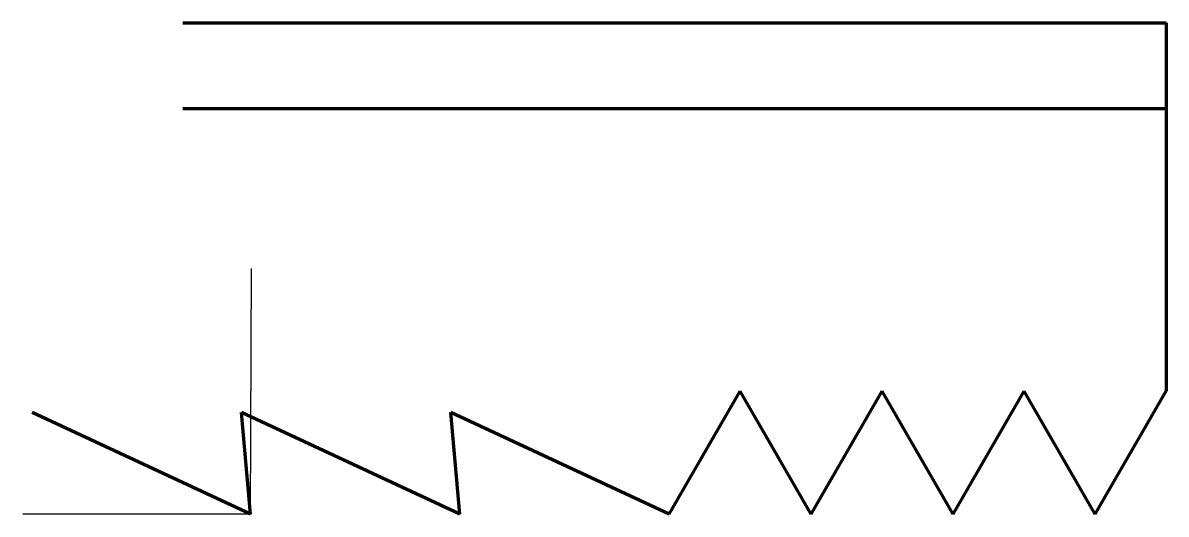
# Model space of a CAD drawing. Header units: centimetres. Extents: x -3 to 90, y 20 to 60.
import ezdxf

# ---------------------------------------------------------------- set-up
doc = ezdxf.new("R2010")
doc.units = ezdxf.units.CM
doc.layers.get('0').update_dxf_attribs({"lineweight": 200, "true_color": 0xffffff})
doc.layers.add('kote', color=1, linetype='Continuous', lineweight=25, true_color=0xff0000)
doc.layers.add('z2', color=7, linetype='Continuous', lineweight=200, true_color=0x000000)

msp = doc.modelspace()

# ---------------------------------------------------------------- linework, layer by layer
for p, q in [((10, 60), (90, 60)), ((90, 60), (90, 53)), ((90, 53), (10, 53)), ((90, 53), (90, 30)), ((49.585, 20), (55.359, 30)), ((61.132, 20), (55.359, 30)), ((61.132, 20), (66.906, 30)), ((72.679, 20), (66.906, 30)), ((72.679, 20), (78.453, 30)), ((84.226, 20), (78.453, 30)), ((84.226, 20), (90, 30))]:
    msp.add_line(p, q)
at = {"layer": 'kote'}
for q in [(15.585, 40), (-3, 20)]:
    msp.add_line((15.509, 20), q, dxfattribs=at)
at = {"layer": 'z2'}
for p, q in [((15.509, 20), (-2.255, 28.283)), ((15.509, 20), (14.784, 28.283)), ((32.547, 20), (14.784, 28.283)), ((49.585, 20), (31.822, 28.283)), ((32.547, 20), (31.822, 28.283))]:
    msp.add_line(p, q, dxfattribs=at)

doc.saveas('drawing.dxf')
